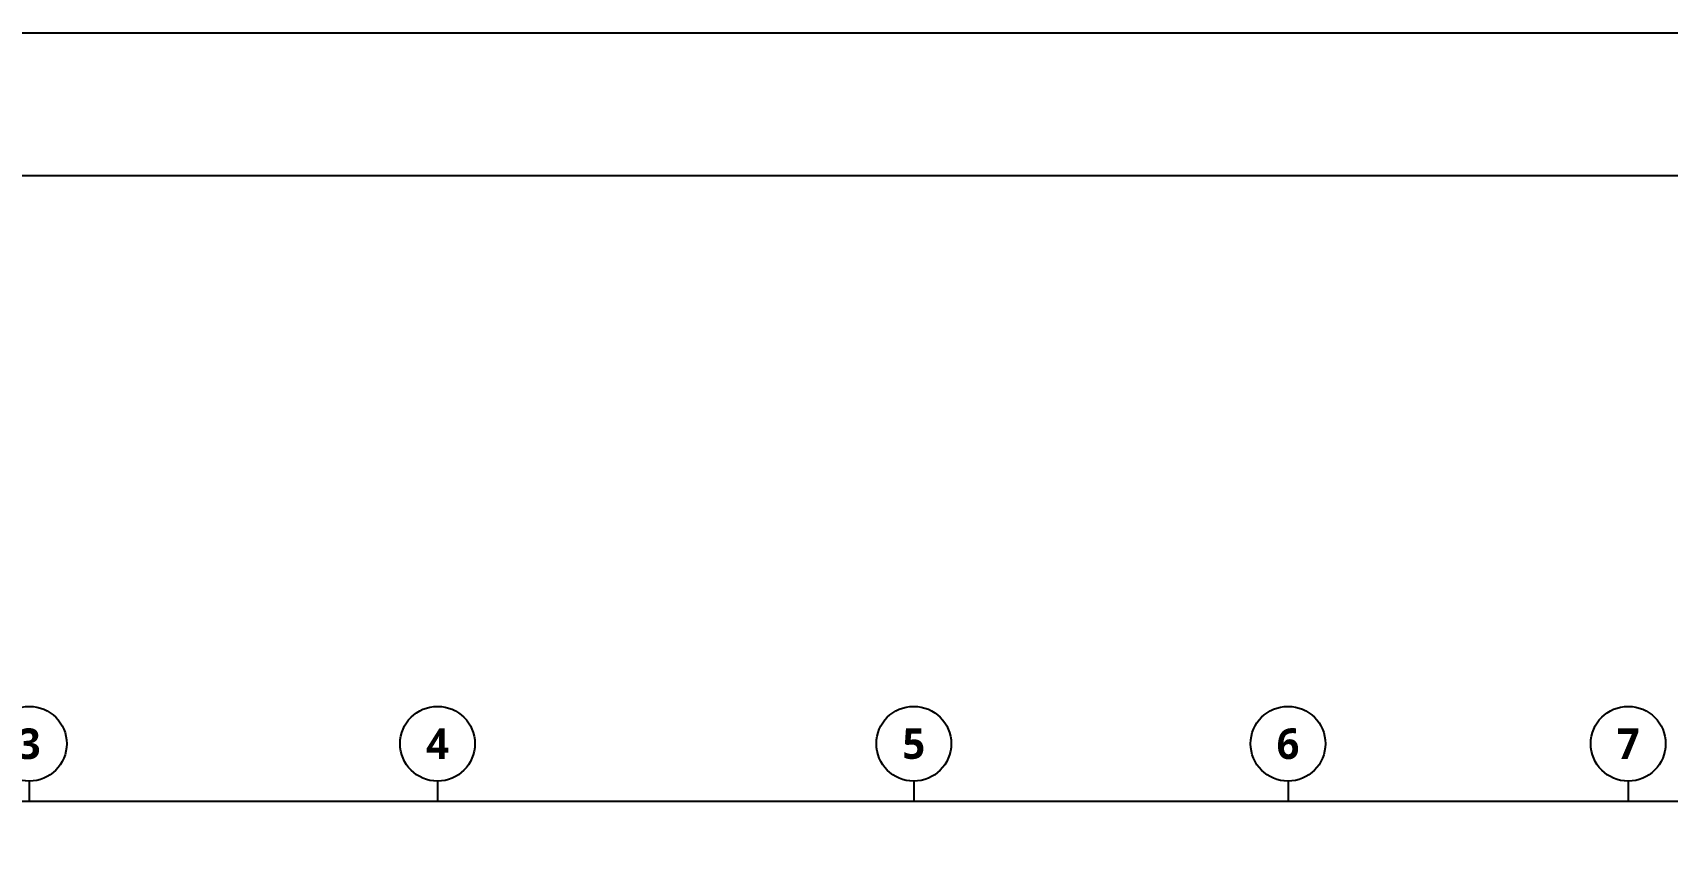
# Model space of a CAD drawing. Header units: millimetres. Extents: x 0 to 672800, y 0 to 118800.
# Drawn here: x 65350 to 113400, y 95027 to 118800 of the extents above; entities that cross this region are included whole.
import ezdxf
from ezdxf.enums import TextEntityAlignment as Align

# ---------------------------------------------------------------- set-up
doc = ezdxf.new("R2010")
doc.units = ezdxf.units.MM
doc.header["$LTSCALE"] = 200
doc.layers.get('DEFPOINTS').update_dxf_attribs({"color": 137})
doc.layers.add('S-CON', color=2, linetype='Continuous')
doc.styles.add('스타일2', font='malgunbd.ttf')

# ---------------------------------------------------------------- blocks, each defined once
blk = doc.blocks.new('x1')
blk.add_line((0, 600), (0, 0))
blk.add_circle((0, 1700), 1100)
at = {"style": '스타일2'}
blk.add_attdef('X', text='', height=900, dxfattribs=at).set_placement((0, 1700), align=Align.MIDDLE)
blk = doc.blocks.new('def-AXIS1')
at = {"layer": 'DEFPOINTS'}
for p, values in [((24000, 7200), {'X': '3'}), ((36000, 7200), {'X': '4'}), ((50000, 7200), {'X': '5'}), ((61000, 7200), {'X': '6'}), ((71000, 7200), {'X': '7'})]:
    blk.add_blockref('x1', p, dxfattribs=at).add_auto_attribs(values)

msp = doc.modelspace()

# ---------------------------------------------------------------- linework, layer by layer
at = {"layer": 'DEFPOINTS'}
for points in [[(0, 118800), (168200, 118800), (168200, 0), (0, 0)], [(146700, 4200), (9300, 4200), (9300, 114600), (146700, 114600)], [(130450, 56794.9), (130450, 96194.9), (23050, 96194.9), (23050, 56794.9)]]:
    msp.add_lwpolyline(points, close=True, dxfattribs=at)

# ---------------------------------------------------------------- block references
at = {"layer": 'S-CON'}
msp.add_blockref('def-AXIS1', (41250, 88994.9), dxfattribs=at)

doc.saveas('drawing.dxf')
